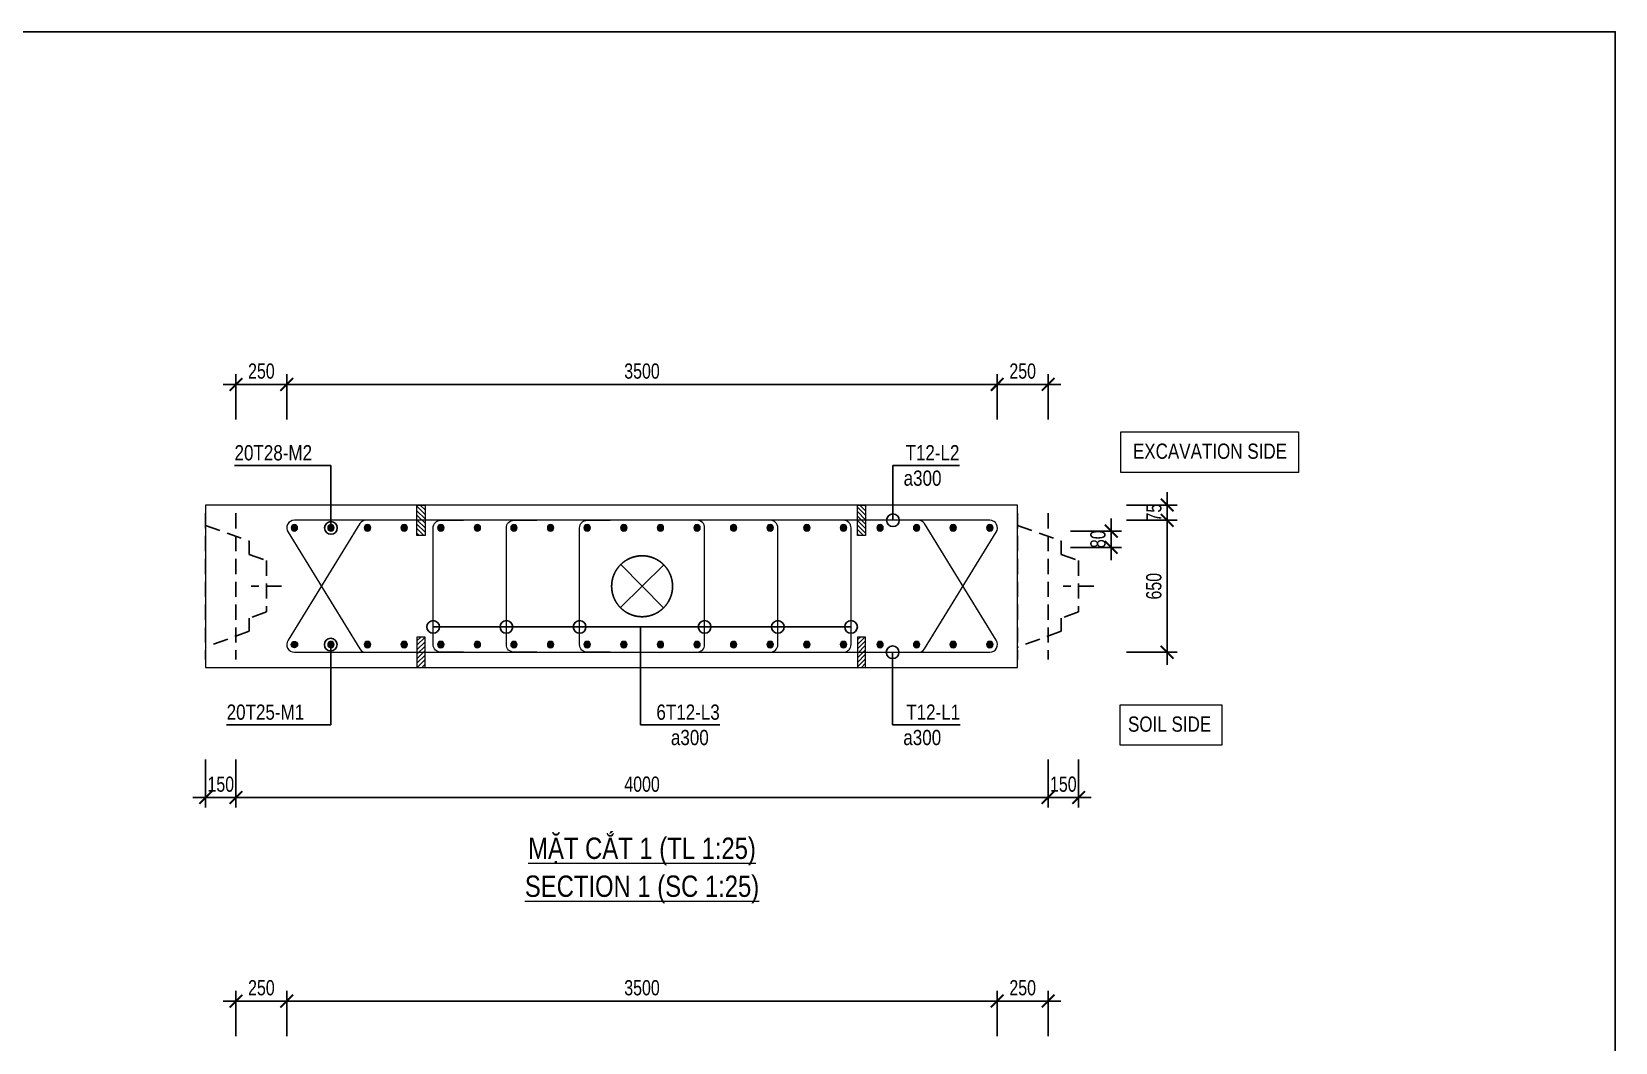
# Model space of a CAD drawing. Header units: millimetres. Extents: x 2746337 to 7547699, y -363432 to 15720.
# Drawn here: x 3321233 to 3352434, y -10783 to 9128 of the extents above; entities that cross this region are included whole.
import ezdxf
from ezdxf.enums import TextEntityAlignment as Align

# ---------------------------------------------------------------- set-up
doc = ezdxf.new("R2010")
doc.units = ezdxf.units.MM
doc.header["$LTSCALE"] = 1200
doc.header["$PDMODE"] = 3
doc.linetypes.add('CENTER', pattern=[2, 1.25, -0.25, 0.25, -0.25])
doc.linetypes.add('HIDDEN', pattern=[0.375, 0.25, -0.125])
for name, color, linetype, lineweight in [('5', 5, 'Continuous', 13), ('BOUND', 3, 'Continuous', 20), ('CWS', 8, 'HIDDEN', 9), ('ENOTE', 2, 'Continuous', 15), ('GRID', 74, 'CENTER', 15), ('K-THUOC', 1, 'Continuous', 18), ('LEADER', 8, 'Continuous', 9), ('MCT', 6, 'Continuous', 20), ('TEXTEN', 3, 'Continuous', 13), ('TEXTMA', 2, 'Continuous', 13), ('TEXTVN', 2, 'Continuous', 20), ('TIE', 4, 'Continuous', 13)]:
    doc.layers.add(name, color=color, linetype=linetype, lineweight=lineweight)
doc.layers.add('CDC.04.HIDDEN', color=8, linetype='HIDDEN')
doc.layers.add('MIE', color=5, linetype='HIDDEN')
doc.styles.add('DB_Arial', font='arial.ttf', dxfattribs={"width": 0.8})
doc.styles.add('SMTEXT', font='arial.ttf', dxfattribs={"width": 0.75})
doc.dimstyles.new('BSV25', dxfattribs={"dimtxt": 300, "dimasz": 250, "dimexe": 200, "dimexo": 0, "dimgap": 108, "dimtad": 1, "dimdec": 0, "dimlfac": 0.25, "dimdsep": 46, "dimtxsty": 'SMTEXT', "dimblk": 'ARCHTICK', "dimcen": 100, "dimdle": 250, "dimclrd": 256, "dimclre": 256, "dimclrt": 2, "dimadec": 0, "dimazin": 0, "dimtfac": 1, "dimtdec": 0, "dimtix": 1, "dimtmove": 2, "dimatfit": 3, "dimfxl": 800, "dimfxlon": 1, "dimtolj": 1, "dimtzin": 0, "dimarcsym": 0})

# ---------------------------------------------------------------- blocks, each defined once
blk = doc.blocks.new('_ArchTick')
at = {"color": 0, "linetype": 'ByBlock', "const_width": 0.15}
blk.add_lwpolyline([(-0.5, -0.5), (0.5, 0.5)], dxfattribs=at)
blk = doc.blocks.new('*D661')
at = {"layer": 'Defpoints', "color": 0, "transparency": 16777216}
for p in [(3326259, -9970), (3325259, -10661), (3326259, -10661)]:
    blk.add_point(p, dxfattribs=at)
at = {"layer": 'K-THUOC', "lineweight": -2, "transparency": 16777216}
for p, q in [((3325009, -9970), (3326509, -9970)), ((3325259, -10661), (3325259, -9770)), ((3326259, -10661), (3326259, -9770))]:
    blk.add_line(p, q, dxfattribs=at)
at = {"layer": 'K-THUOC', "lineweight": -2, "transparency": 16777216, "xscale": 250, "yscale": 250, "zscale": 250, "rotation": 180}
blk.add_blockref('_ArchTick', (3325259, -9970), dxfattribs=at)
at = {"layer": 'K-THUOC', "lineweight": -2, "transparency": 16777216, "xscale": 250, "yscale": 250, "zscale": 250}
blk.add_blockref('_ArchTick', (3326259, -9970), dxfattribs=at)
at = {"layer": 'K-THUOC', "color": 2, "transparency": 16777216, "insert": (3325759, -9709), "char_height": 300, "attachment_point": 5, "style": 'SMTEXT'}
blk.add_mtext('\\A1;250', dxfattribs=at)
blk = doc.blocks.new('*D662')
at = {"layer": 'Defpoints', "color": 0, "transparency": 16777216}
for p in [(3340257, -9970), (3326259, -10661), (3340257, -10661)]:
    blk.add_point(p, dxfattribs=at)
at = {"layer": 'K-THUOC', "lineweight": -2, "transparency": 16777216}
for p, q in [((3326009, -9970), (3340507, -9970)), ((3326259, -10661), (3326259, -9770)), ((3340257, -10661), (3340257, -9770))]:
    blk.add_line(p, q, dxfattribs=at)
at = {"layer": 'K-THUOC', "lineweight": -2, "transparency": 16777216, "xscale": 250, "yscale": 250, "zscale": 250, "rotation": 180}
blk.add_blockref('_ArchTick', (3326259, -9970), dxfattribs=at)
at = {"layer": 'K-THUOC', "lineweight": -2, "transparency": 16777216, "xscale": 250, "yscale": 250, "zscale": 250}
blk.add_blockref('_ArchTick', (3340257, -9970), dxfattribs=at)
at = {"layer": 'K-THUOC', "color": 2, "transparency": 16777216, "insert": (3333258, -9709), "char_height": 300, "attachment_point": 5, "style": 'SMTEXT'}
blk.add_mtext('\\A1;3500', dxfattribs=at)
blk = doc.blocks.new('*D664')
at = {"layer": 'Defpoints', "color": 0, "transparency": 16777216}
for p in [(3341259, -9970), (3340257, -10661), (3341259, -10661)]:
    blk.add_point(p, dxfattribs=at)
at = {"layer": 'K-THUOC', "lineweight": -2, "transparency": 16777216}
for p, q in [((3340007, -9970), (3341509, -9970)), ((3340257, -10661), (3340257, -9770)), ((3341259, -10661), (3341259, -9770))]:
    blk.add_line(p, q, dxfattribs=at)
at = {"layer": 'K-THUOC', "lineweight": -2, "transparency": 16777216, "xscale": 250, "yscale": 250, "zscale": 250, "rotation": 180}
blk.add_blockref('_ArchTick', (3340257, -9970), dxfattribs=at)
at = {"layer": 'K-THUOC', "lineweight": -2, "transparency": 16777216, "xscale": 250, "yscale": 250, "zscale": 250}
blk.add_blockref('_ArchTick', (3341259, -9970), dxfattribs=at)
at = {"layer": 'K-THUOC', "color": 2, "transparency": 16777216, "insert": (3340758, -9709), "char_height": 300, "attachment_point": 5, "style": 'SMTEXT'}
blk.add_mtext('\\A1;250', dxfattribs=at)
blk = doc.blocks.new('cws800')
at = {"layer": 'CDC.04.HIDDEN'}
for p, q in [((-600, 1440), (-600, -1440)), ((0, 1440), (0, -1440))]:
    blk.add_line(p, q, dxfattribs=at)
for points in [[(0, 1200), (-860, 888), (-860, 627), (-1200, 507), (-1200, -507), (-860, -627), (-860, -888), (0, -1200)], [(-1500, 0), (-900, 0)]]:
    blk.add_lwpolyline(points, dxfattribs=at)
blk = doc.blocks.new('*D628')
at = {"layer": 'Defpoints', "color": 0, "transparency": 16777216}
for p in [(3342496, -497), (3343604, -497), (3342496, -3097)]:
    blk.add_point(p, dxfattribs=at)
at = {"layer": 'K-THUOC', "lineweight": -2, "transparency": 16777216}
for p, q in [((3343604, -3347), (3343604, -247)), ((3342804, -497), (3343804, -497)), ((3342804, -3097), (3343804, -3097))]:
    blk.add_line(p, q, dxfattribs=at)
at = {"layer": 'K-THUOC', "lineweight": -2, "transparency": 16777216, "xscale": 250, "yscale": 250, "zscale": 250}
for p, rotation in [((3343604, -497), 90), ((3343604, -3097), 270)]:
    blk.add_blockref('_ArchTick', p, dxfattribs=dict(at, rotation=rotation))
at = {"layer": 'K-THUOC', "color": 2, "transparency": 16777216, "insert": (3343343, -1797), "char_height": 300, "attachment_point": 5, "rotation": 90, "style": 'SMTEXT'}
blk.add_mtext('\\A1;650', dxfattribs=at)
blk = doc.blocks.new('*D629')
at = {"layer": 'Defpoints', "color": 0, "transparency": 16777216}
for p in [(3342496, -197), (3343604, -197), (3342496, -497)]:
    blk.add_point(p, dxfattribs=at)
at = {"layer": 'K-THUOC', "lineweight": -2, "transparency": 16777216}
for p, q in [((3343604, -197), (3343604, 53)), ((3342804, -197), (3343804, -197)), ((3343604, -497), (3343604, -197)), ((3342804, -497), (3343804, -497)), ((3343604, -497), (3343604, -747))]:
    blk.add_line(p, q, dxfattribs=at)
at = {"layer": 'K-THUOC', "lineweight": -2, "transparency": 16777216, "xscale": 250, "yscale": 250, "zscale": 250}
for p, rotation in [((3343604, -197), 270), ((3343604, -497), 90)]:
    blk.add_blockref('_ArchTick', p, dxfattribs=dict(at, rotation=rotation))
at = {"layer": 'K-THUOC', "color": 2, "transparency": 16777216, "insert": (3343344, -347), "char_height": 300, "attachment_point": 5, "rotation": 90, "style": 'SMTEXT'}
blk.add_mtext('\\A1;75', dxfattribs=at)
blk = doc.blocks.new('*D630')
at = {"layer": 'Defpoints', "color": 0, "transparency": 16777216}
for p in [(3324659, -5209), (3325259, -5209), (3325259, -5959)]:
    blk.add_point(p, dxfattribs=at)
at = {"layer": 'K-THUOC', "lineweight": -2, "transparency": 16777216}
for p, q in [((3324659, -5209), (3324659, -6159)), ((3325259, -5209), (3325259, -6159)), ((3324659, -5959), (3324409, -5959)), ((3324659, -5959), (3325259, -5959)), ((3325259, -5959), (3325509, -5959))]:
    blk.add_line(p, q, dxfattribs=at)
at = {"layer": 'K-THUOC', "lineweight": -2, "transparency": 16777216, "xscale": 250, "yscale": 250, "zscale": 250}
blk.add_blockref('_ArchTick', (3324659, -5959), dxfattribs=at)
at = {"layer": 'K-THUOC', "lineweight": -2, "transparency": 16777216, "xscale": 250, "yscale": 250, "zscale": 250, "rotation": 180}
blk.add_blockref('_ArchTick', (3325259, -5959), dxfattribs=at)
at = {"layer": 'K-THUOC', "color": 2, "transparency": 16777216, "insert": (3324959, -5698), "char_height": 300, "attachment_point": 5, "style": 'SMTEXT'}
blk.add_mtext('\\A1;150', dxfattribs=at)
blk = doc.blocks.new('*D631')
at = {"layer": 'Defpoints', "color": 0, "transparency": 16777216}
for p in [(3341259, -5209), (3341859, -5209), (3341859, -5959)]:
    blk.add_point(p, dxfattribs=at)
at = {"layer": 'K-THUOC', "lineweight": -2, "transparency": 16777216}
for p, q in [((3341259, -5209), (3341259, -6159)), ((3341859, -5209), (3341859, -6159)), ((3341259, -5959), (3341009, -5959)), ((3341259, -5959), (3341859, -5959)), ((3341859, -5959), (3342109, -5959))]:
    blk.add_line(p, q, dxfattribs=at)
at = {"layer": 'K-THUOC', "lineweight": -2, "transparency": 16777216, "xscale": 250, "yscale": 250, "zscale": 250}
blk.add_blockref('_ArchTick', (3341259, -5959), dxfattribs=at)
at = {"layer": 'K-THUOC', "lineweight": -2, "transparency": 16777216, "xscale": 250, "yscale": 250, "zscale": 250, "rotation": 180}
blk.add_blockref('_ArchTick', (3341859, -5959), dxfattribs=at)
at = {"layer": 'K-THUOC', "color": 2, "transparency": 16777216, "insert": (3341559, -5698), "char_height": 300, "attachment_point": 5, "style": 'SMTEXT'}
blk.add_mtext('\\A1;150', dxfattribs=at)
blk = doc.blocks.new('*D632')
at = {"layer": 'Defpoints', "color": 0, "transparency": 16777216}
for p in [(3326259, 2179), (3325259, 1488), (3326259, 1488)]:
    blk.add_point(p, dxfattribs=at)
at = {"layer": 'K-THUOC', "lineweight": -2, "transparency": 16777216}
for p, q in [((3325259, 1488), (3325259, 2379)), ((3326259, 1488), (3326259, 2379)), ((3325009, 2179), (3326509, 2179))]:
    blk.add_line(p, q, dxfattribs=at)
at = {"layer": 'K-THUOC', "lineweight": -2, "transparency": 16777216, "xscale": 250, "yscale": 250, "zscale": 250, "rotation": 180}
blk.add_blockref('_ArchTick', (3325259, 2179), dxfattribs=at)
at = {"layer": 'K-THUOC', "lineweight": -2, "transparency": 16777216, "xscale": 250, "yscale": 250, "zscale": 250}
blk.add_blockref('_ArchTick', (3326259, 2179), dxfattribs=at)
at = {"layer": 'K-THUOC', "color": 2, "transparency": 16777216, "insert": (3325759, 2440), "char_height": 300, "attachment_point": 5, "style": 'SMTEXT'}
blk.add_mtext('\\A1;250', dxfattribs=at)
blk = doc.blocks.new('*D633')
at = {"layer": 'Defpoints', "color": 0, "transparency": 16777216}
for p in [(3340257, 2179), (3326259, 1488), (3340257, 1488)]:
    blk.add_point(p, dxfattribs=at)
at = {"layer": 'K-THUOC', "lineweight": -2, "transparency": 16777216}
for p, q in [((3326259, 1488), (3326259, 2379)), ((3340257, 1488), (3340257, 2379)), ((3326009, 2179), (3340507, 2179))]:
    blk.add_line(p, q, dxfattribs=at)
at = {"layer": 'K-THUOC', "lineweight": -2, "transparency": 16777216, "xscale": 250, "yscale": 250, "zscale": 250, "rotation": 180}
blk.add_blockref('_ArchTick', (3326259, 2179), dxfattribs=at)
at = {"layer": 'K-THUOC', "lineweight": -2, "transparency": 16777216, "xscale": 250, "yscale": 250, "zscale": 250}
blk.add_blockref('_ArchTick', (3340257, 2179), dxfattribs=at)
at = {"layer": 'K-THUOC', "color": 2, "transparency": 16777216, "insert": (3333258, 2440), "char_height": 300, "attachment_point": 5, "style": 'SMTEXT'}
blk.add_mtext('\\A1;3500', dxfattribs=at)
blk = doc.blocks.new('*D634')
at = {"layer": 'Defpoints', "color": 0, "transparency": 16777216}
for p in [(3325259, -5209), (3341259, -5209), (3341259, -5959)]:
    blk.add_point(p, dxfattribs=at)
at = {"layer": 'K-THUOC', "lineweight": -2, "transparency": 16777216}
for p, q in [((3325259, -5209), (3325259, -6159)), ((3341259, -5209), (3341259, -6159)), ((3325009, -5959), (3341509, -5959))]:
    blk.add_line(p, q, dxfattribs=at)
at = {"layer": 'K-THUOC', "lineweight": -2, "transparency": 16777216, "xscale": 250, "yscale": 250, "zscale": 250, "rotation": 180}
blk.add_blockref('_ArchTick', (3325259, -5959), dxfattribs=at)
at = {"layer": 'K-THUOC', "lineweight": -2, "transparency": 16777216, "xscale": 250, "yscale": 250, "zscale": 250}
blk.add_blockref('_ArchTick', (3341259, -5959), dxfattribs=at)
at = {"layer": 'K-THUOC', "color": 2, "transparency": 16777216, "insert": (3333259, -5698), "char_height": 300, "attachment_point": 5, "style": 'SMTEXT'}
blk.add_mtext('\\A1;4000', dxfattribs=at)
blk = doc.blocks.new('*D635')
at = {"layer": 'Defpoints', "color": 0, "transparency": 16777216}
for p in [(3341259, 2179), (3340257, 1488), (3341259, 1488)]:
    blk.add_point(p, dxfattribs=at)
at = {"layer": 'K-THUOC', "lineweight": -2, "transparency": 16777216}
for p, q in [((3340257, 1488), (3340257, 2379)), ((3341259, 1488), (3341259, 2379)), ((3340007, 2179), (3341509, 2179))]:
    blk.add_line(p, q, dxfattribs=at)
at = {"layer": 'K-THUOC', "lineweight": -2, "transparency": 16777216, "xscale": 250, "yscale": 250, "zscale": 250, "rotation": 180}
blk.add_blockref('_ArchTick', (3340257, 2179), dxfattribs=at)
at = {"layer": 'K-THUOC', "lineweight": -2, "transparency": 16777216, "xscale": 250, "yscale": 250, "zscale": 250}
blk.add_blockref('_ArchTick', (3341259, 2179), dxfattribs=at)
at = {"layer": 'K-THUOC', "color": 2, "transparency": 16777216, "insert": (3340758, 2440), "char_height": 300, "attachment_point": 5, "style": 'SMTEXT'}
blk.add_mtext('\\A1;250', dxfattribs=at)
blk = doc.blocks.new('mct1')
at = {"lineweight": 9}
h = blk.add_hatch(color=256, dxfattribs=at)
h.dxf.hatch_style = 1
h.paths.add_polyline_path([(-16, 0, 1), (16, 0, 1)])
blk.add_circle((0, 0), 16, dxfattribs=at)
blk = doc.blocks.new('tremie')
at = {"layer": 'MIE', "color": 74, "ltscale": 1000}
for p, q in [((424, -424), (-424, 424)), ((424, 424), (-424, -424))]:
    blk.add_line(p, q, dxfattribs=at)
at = {"layer": 'MIE', "ltscale": 500}
blk.add_circle((0, 0), 600, dxfattribs=at)
blk = doc.blocks.new('*D636')
at = {"layer": 'Defpoints', "color": 0, "transparency": 16777216}
for p in [(3341259, -711), (3341259, -1031), (3342503, -1031)]:
    blk.add_point(p, dxfattribs=at)
at = {"layer": 'K-THUOC', "lineweight": -2, "transparency": 16777216}
for p, q in [((3342503, -711), (3342503, -461)), ((3341703, -711), (3342703, -711)), ((3342503, -711), (3342503, -1031)), ((3341703, -1031), (3342703, -1031)), ((3342503, -1031), (3342503, -1281))]:
    blk.add_line(p, q, dxfattribs=at)
at = {"layer": 'K-THUOC', "lineweight": -2, "transparency": 16777216, "xscale": 250, "yscale": 250, "zscale": 250}
for p, rotation in [((3342503, -711), 270), ((3342503, -1031), 90)]:
    blk.add_blockref('_ArchTick', p, dxfattribs=dict(at, rotation=rotation))
at = {"layer": 'K-THUOC', "color": 2, "transparency": 16777216, "insert": (3342242, -871), "char_height": 300, "attachment_point": 5, "rotation": 90, "style": 'SMTEXT'}
blk.add_mtext('\\A1;80', dxfattribs=at)
blk = doc.blocks.new('sp')
at = {"layer": '5', "lineweight": 20}
h = blk.add_hatch(dxfattribs=at)
h.set_pattern_fill('ANSI31', color=256, scale=500)
h.set_pattern_definition([(45, (0, 0), (-44.194, 44.194), [])])
h.paths.add_polyline_path([(80, 300), (-80, 300), (-80, -300), (80, -300)])
blk.add_lwpolyline([(-80, -300), (80, -300), (80, 300), (-80, 300)], close=True, dxfattribs=at)

msp = doc.modelspace()

# ---------------------------------------------------------------- linework, layer by layer
msp.add_lwpolyline([(3258917.1, 9128.3), (3352434.4, 9128.3), (3352434.4, -68024), (3258917.1, -68024)], close=True)
at = {"layer": 'BOUND'}
msp.add_lwpolyline([(3324658.8, -3397.4), (3340658.8, -3397.4), (3340658.8, -197.4), (3324658.8, -197.4)], close=True, dxfattribs=at)
at = {"layer": 'ENOTE'}
for points in [[(3342690.9, 1245.1), (3346190.9, 1245.1), (3346190.9, 445.1), (3342690.9, 445.1)], [(3342680.2, -4131.4), (3344680.2, -4131.4), (3344680.2, -4931.4), (3342680.2, -4931.4)]]:
    msp.add_lwpolyline(points, close=True, dxfattribs=at)
at = {"layer": 'TIE', "lineweight": 20}
for points in [[(3327820.6, -497.4, 0.244599), (3327697.8, -561.3), (3326286, -2861.3, 0.6069433), (3326408.8, -3097.4), (3340111.4, -3097.4, 0.6069433), (3340234.2, -2861.3), (3338822.4, -561.3, 0.244599), (3338699.6, -497.4), (3335521.1, -497.4)], [(3335521.1, -3097.4), (3338699.6, -3097.4, 0.244599), (3338822.4, -3033.5), (3340234.2, -733.5, 0.6069433), (3340111.4, -497.4), (3326408.8, -497.4, 0.6069433), (3326286, -733.5), (3327697.8, -3033.5, 0.244599), (3327820.6, -3097.4)]]:
    msp.add_lwpolyline(points, format="xyb", dxfattribs=at)
at = {"layer": 'TIE'}
for points in [[(3329743.6, -3097.4), (3329293.6, -3097.4, -0.4142136), (3329143.6, -2947.4), (3329143.6, -647.4, -0.4142136), (3329293.6, -497.4), (3329743.6, -497.4)], [(3331186, -3097.4), (3330736, -3097.4, -0.4142136), (3330586, -2947.4), (3330586, -647.4, -0.4142136), (3330736, -497.4), (3331186, -497.4)], [(3332628.3, -3097.4), (3332178.3, -3097.4, -0.4142136), (3332028.3, -2947.4), (3332028.3, -647.4, -0.4142136), (3332178.3, -497.4), (3332628.3, -497.4)], [(3333891.9, -3097.4), (3334341.9, -3097.4, 0.4142136), (3334491.9, -2947.4), (3334491.9, -647.4, 0.4142136), (3334341.9, -497.4), (3333891.9, -497.4)], [(3335334.3, -3097.4), (3335784.3, -3097.4, 0.4142136), (3335934.3, -2947.4), (3335934.3, -647.4, 0.4142136), (3335784.3, -497.4), (3335334.3, -497.4)], [(3337226.6, -3097.4, 0.4142136), (3337376.6, -2947.4), (3337376.6, -647.4, 0.4142136), (3337226.6, -497.4)]]:
    msp.add_lwpolyline(points, format="xyb", dxfattribs=at)

# ---------------------------------------------------------------- block references
at = {"layer": 'CWS', "xscale": -1}
for p in [(3324658.8, -1797.4), (3340658.8, -1797.4)]:
    msp.add_blockref('cws800', p, dxfattribs=at)
at = {"layer": 'ENOTE', "xscale": -1}
for p in [(3328904.7, -497.4), (3337583.2, -497.4)]:
    msp.add_blockref('sp', p, dxfattribs=at)
at = {"layer": 'ENOTE', "rotation": 180}
for p in [(3328904.7, -3097.4), (3337583.2, -3097.4)]:
    msp.add_blockref('sp', p, dxfattribs=at)
at = {"layer": 'GRID', "rotation": 269.672406155841}
msp.add_blockref('tremie', (3333260.1, -1797.4), dxfattribs=at)
at = {"layer": 'MCT', "xscale": -4, "yscale": 4, "zscale": 4, "rotation": 180}
for p in [(3326408.8, -647.4), (3327130, -647.4), (3327851.2, -647.4), (3328572.4, -647.4), (3329293.6, -647.4), (3330014.8, -647.4), (3330736, -647.4), (3331457.1, -647.4), (3332178.3, -647.4), (3332899.5, -647.4), (3333620.7, -647.4), (3334341.9, -647.4), (3335063.1, -647.4), (3335784.3, -647.4), (3336505.4, -647.4), (3337226.6, -647.4), (3337947.8, -647.4), (3338669, -647.4), (3339390.2, -647.4), (3340111.4, -647.4), (3327130, -2947.4), (3327851.2, -2947.4), (3328572.4, -2947.4), (3329293.6, -2947.4), (3330014.8, -2947.4), (3330736, -2947.4), (3331457.1, -2947.4), (3332178.3, -2947.4), (3332899.5, -2947.4), (3333620.7, -2947.4), (3334341.9, -2947.4), (3335063.1, -2947.4), (3335784.3, -2947.4), (3336505.4, -2947.4), (3337226.6, -2947.4), (3337947.8, -2947.4), (3338669, -2947.4), (3339390.2, -2947.4), (3340111.4, -2947.4)]:
    msp.add_blockref('mct1', p, dxfattribs=at)
at = {"layer": 'MCT', "xscale": 4, "yscale": 4, "zscale": 4}
msp.add_blockref('mct1', (3326408.8, -2947.4), dxfattribs=at)

# ---------------------------------------------------------------- texts
at = {"layer": 'TEXTEN', "style": 'DB_Arial', "width": 0.8}
for s, p in [('T12-L2', (3339512, 682.6)), ('6T12-L3', (3334790, -4427.4)), ('T12-L1', (3339526.4, -4427.4)), ('a300', (3334573.4, -4927.4))]:
    msp.add_text(s, height=300, dxfattribs=at).set_placement(p, align=Align.RIGHT)
for p in [(3338412.6, 182.6), (3338406.4, -4927.4)]:
    msp.add_text('a300', height=300, dxfattribs=at).set_placement(p)
at = {"layer": 'TEXTMA', "style": 'DB_Arial', "width": 0.8}
for s, p in [('20T28-M2', (3325230, 682.6)), ('20T25-M1', (3325074.8, -4427.4))]:
    msp.add_text(s, height=300, dxfattribs=at).set_placement(p)
at = {"layer": 'TEXTVN', "style": 'DB_Arial', "width": 0.8}
msp.add_text('EXCAVATION SIDE', height=300, dxfattribs=at).set_placement((3342930.1, 713.5))
msp.add_text('SOIL SIDE', height=300, dxfattribs=at).set_placement((3344472.4, -4663.1), align=Align.RIGHT)
for s, p in [('%%UMẶT CẮT 1 (TL 1:25)', (3333258.8, -6959.2)), ('%%USECTION 1 (SC 1:25)', (3333258.8, -7759.2))]:
    msp.add_text(s, height=420, rotation=360, dxfattribs=at).set_placement(p, align=Align.MIDDLE)

# ---------------------------------------------------------------- dimensions: what is measured, and where the dimension line sits
at = {"layer": 'K-THUOC'}
for base, p1, p2, picture, middle in [((3326258.8, 2178.7), (3325258.8, 1487.7), (3326258.8, 1487.7), '*D632', (3325758.8, 2439.9)), ((3340257.4, 2178.7), (3326258.8, 1487.7), (3340257.4, 1487.7), '*D633', (3333258.1, 2440)), ((3341258.8, 2178.7), (3340257.4, 1487.7), (3341258.8, 1487.7), '*D635', (3340758.1, 2439.9)), ((3325258.8, -5959.2), (3324658.8, -5209.2), (3325258.8, -5209.2), '*D630', (3324958.8, -5698.1)), ((3341258.8, -5959.2), (3325258.8, -5209.2), (3341258.8, -5209.2), '*D634', (3333258.8, -5698.1)), ((3341858.8, -5959.2), (3341258.8, -5209.2), (3341858.8, -5209.2), '*D631', (3341558.8, -5698.1)), ((3326258.8, -9970.4), (3325258.8, -10661.4), (3326258.8, -10661.4), '*D661', (3325758.8, -9709.2)), ((3340257.4, -9970.4), (3326258.8, -10661.4), (3340257.4, -10661.4), '*D662', (3333258.1, -9709.1)), ((3341258.8, -9970.4), (3340257.4, -10661.4), (3341258.8, -10661.4), '*D664', (3340758.1, -9709.2))]:
    dim = msp.add_linear_dim(base=base, p1=p1, p2=p2, dimstyle='BSV25', dxfattribs=at)
    dim.commit()
    dim.dimension.update_dxf_attribs({"geometry": picture, "text_midpoint": middle})
for base, p1, p2, picture, middle in [((3343604.1, -197.4), (3342496.1, -497.4), (3342496.1, -197.4), '*D629', (3343343.6, -347.4)), ((3343604.1, -497.4), (3342496.1, -3097.4), (3342496.1, -497.4), '*D628', (3343343, -1797.4)), ((3342502.9, -1031.4), (3341258.8, -711.4), (3341258.8, -1031.4), '*D636', (3342241.8, -871.4))]:
    dim = msp.add_linear_dim(base=base, p1=p1, p2=p2, angle=90, dimstyle='BSV25', dxfattribs=at)
    dim.commit()
    dim.dimension.update_dxf_attribs({"geometry": picture, "text_midpoint": middle})

# ---------------------------------------------------------------- leaders
at = {"layer": 'LEADER'}
for points in [[(3327130, -647.4), (3327130, 582.6), (3325230, 582.6)], [(3338202.6, -497.4), (3338202.6, 582.6), (3339512, 582.6)], [(3329143.6, -2597.4), (3333228.8, -2597.4), (3333228.8, -4527.4), (3334790.4, -4527.4)], [(3330586, -2597.4), (3333228.8, -2597.4), (3333228.8, -4527.4), (3334790.4, -4527.4)], [(3332028.3, -2597.4), (3333228.8, -2597.4), (3333228.8, -4527.4), (3334790.4, -4527.4)], [(3334491.9, -2597.4), (3333228.8, -2597.4), (3333228.8, -4527.4), (3334790.4, -4527.4)], [(3335934.3, -2597.4), (3333228.8, -2597.4), (3333228.8, -4527.4), (3334790.4, -4527.4)], [(3337376.6, -2597.4), (3333228.8, -2597.4), (3333228.8, -4527.4), (3334790.4, -4527.4)], [(3327126.1, -2947.4), (3327126.1, -4527.4), (3325074.8, -4527.4)], [(3338196.4, -3097.4), (3338196.4, -4527.4), (3339526.4, -4527.4)]]:
    msp.add_leader(points, dimstyle='BSV25', override={"dimldrblk": 'Origin'}, dxfattribs=at)

doc.saveas('drawing.dxf')
